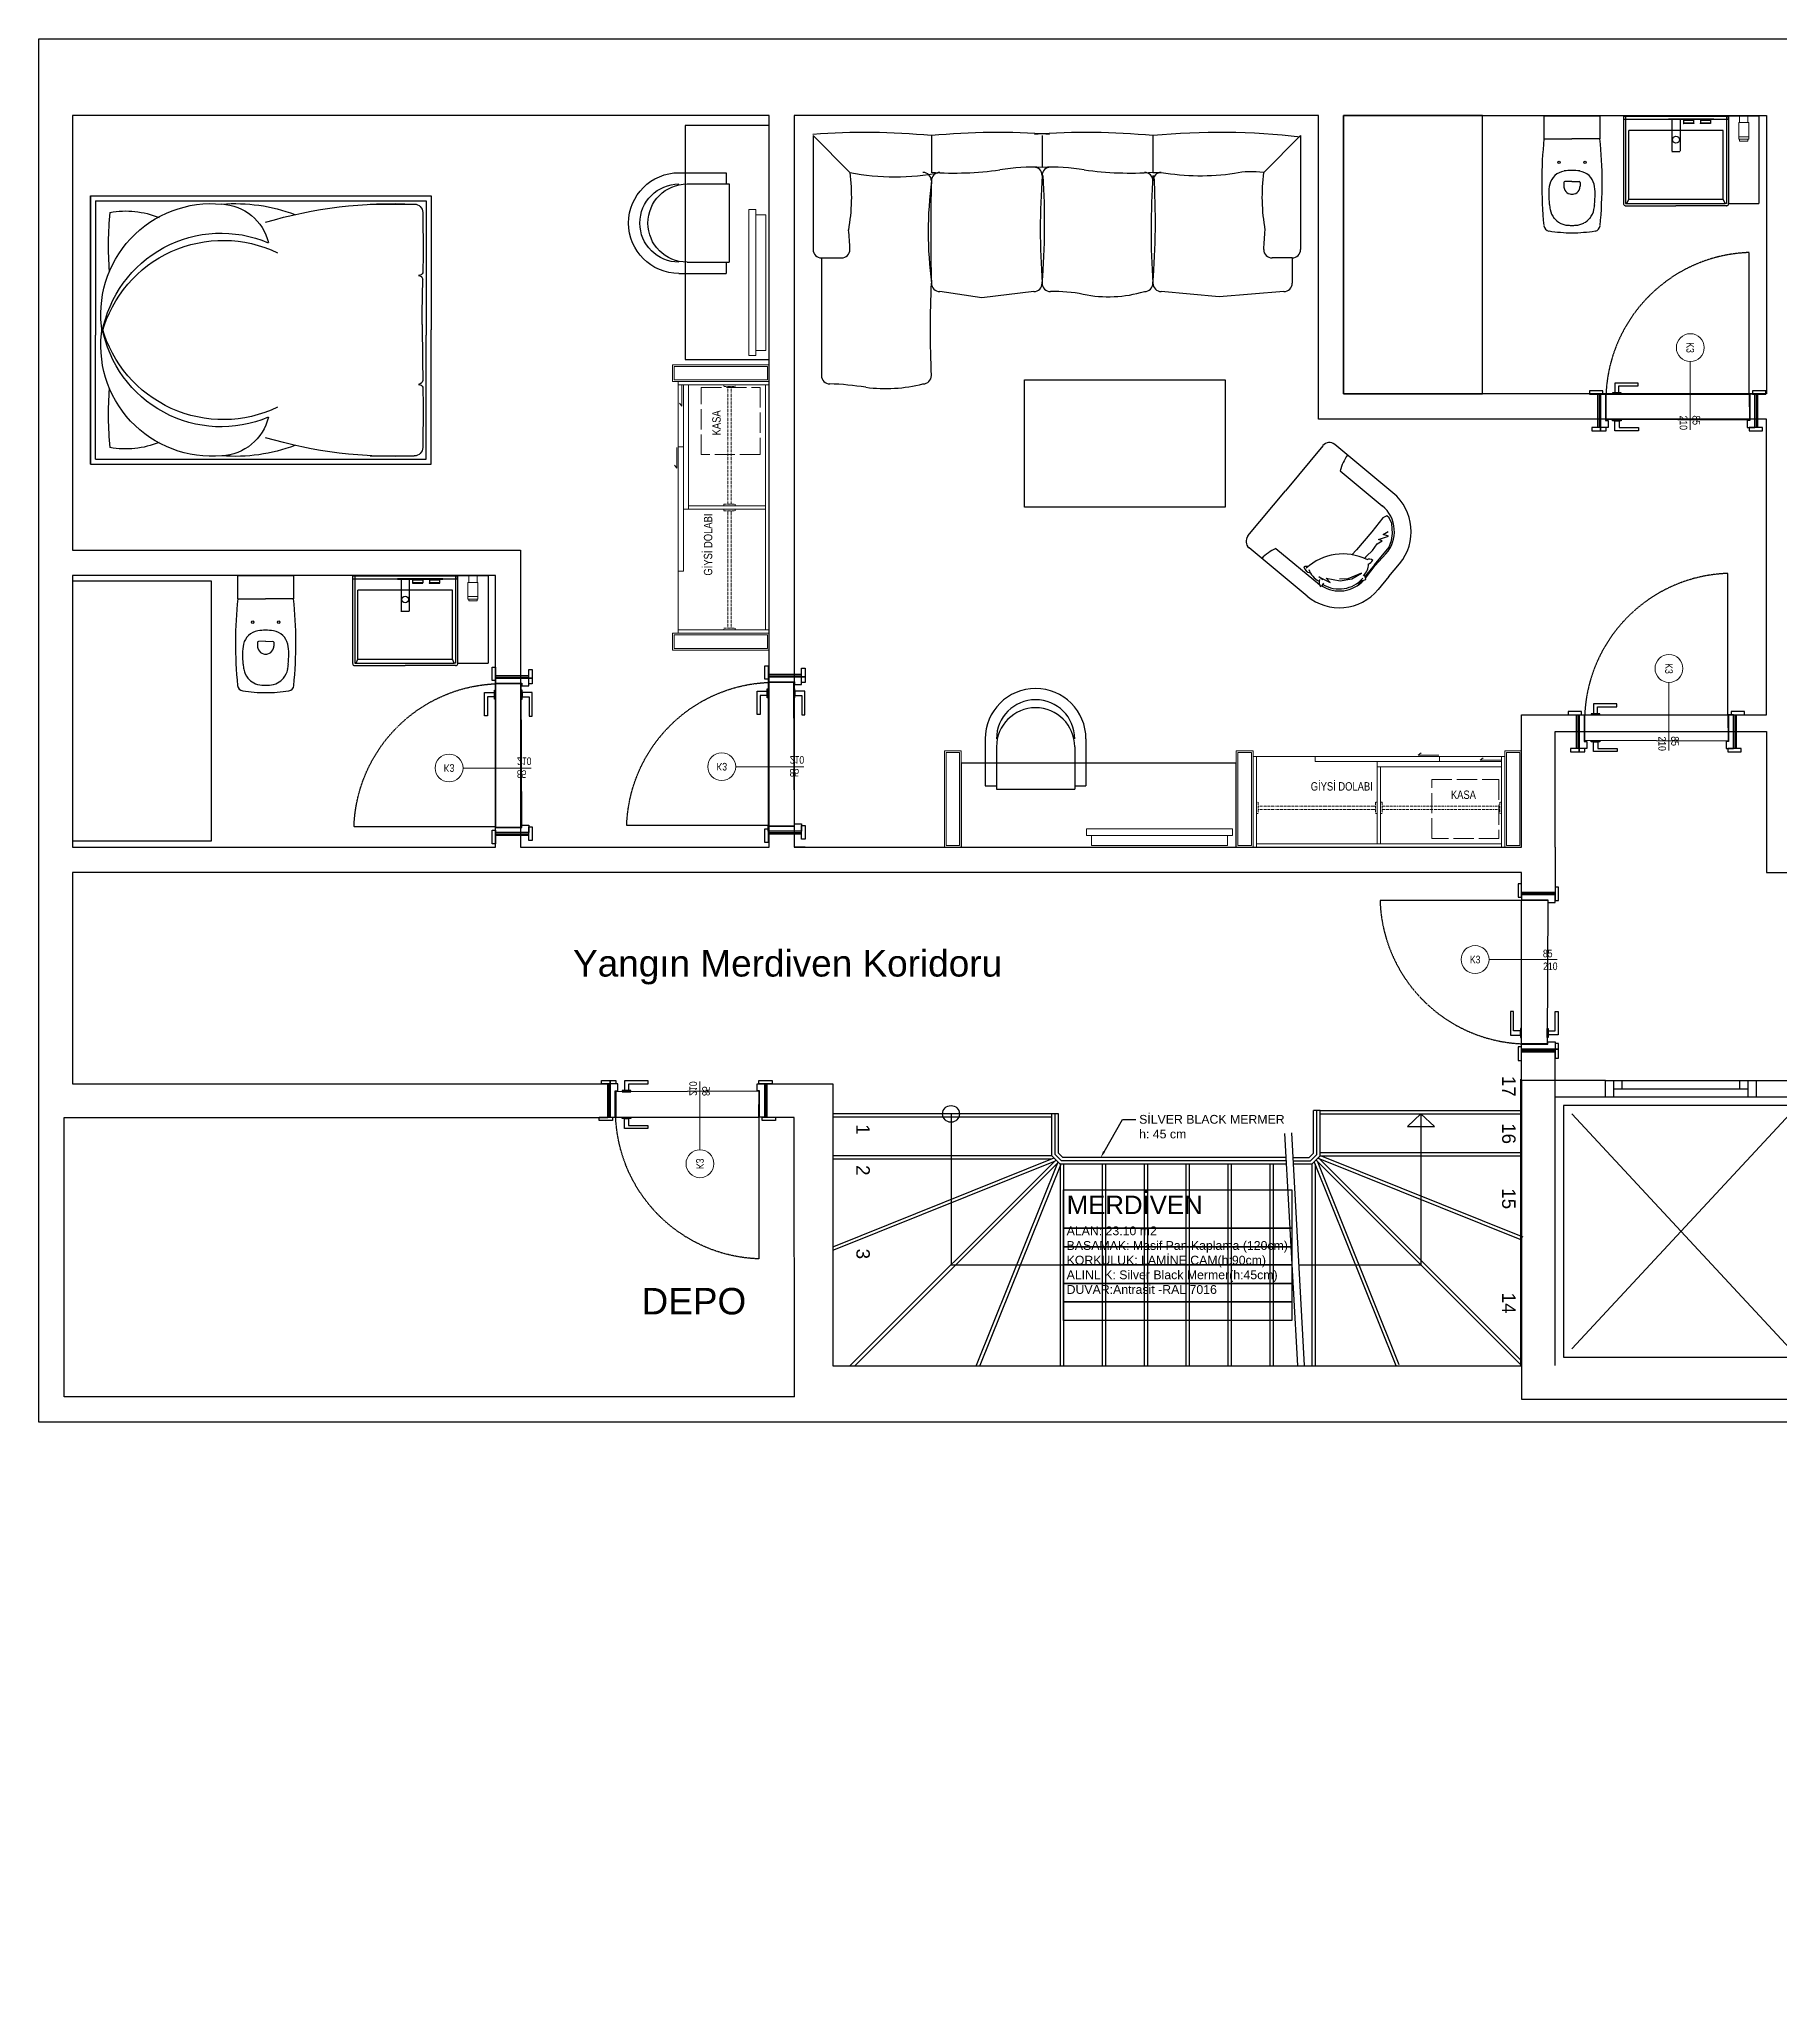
# Model space of a CAD drawing. Header units: millimetres. Extents: x 7687 to 15428, y -715 to 4028.
# Drawn here: x 11799 to 12836, y 0 to 1162 of the extents above; entities that cross this region are included whole.
import ezdxf
from ezdxf import colors
from ezdxf.entities.mleader import LeaderData, LeaderLine
from ezdxf.enums import TextEntityAlignment as Align
from ezdxf.math import Vec2, Vec3

# ---------------------------------------------------------------- set-up
doc = ezdxf.new("R2010")
doc.units = ezdxf.units.MM
for name, pattern in [('ACAD_ISO02W100', [15, 12, -3]), ('DASHDOT', [1, 0.5, -0.25, 0, -0.25]), ('HIDDEN', [0.375, 0.25, -0.125])]:
    doc.linetypes.add(name, pattern=pattern)
for name, color, linetype, lineweight in [('A-WINDOW_TAG', 2, 'Continuous', 5), ('ahşap kesit', 44, 'Continuous', 40), ('AHŞAP_gör', 44, 'Continuous', 20), ('mermer', 13, 'Continuous', 25), ('olcu', 1, 'Continuous', 18), ('SS_FURNITURE', 23, 'Continuous', 25), ('SS_TEXT', 7, 'Continuous', 20), ('yazı', 7, 'Continuous', 20)]:
    doc.layers.add(name, color=color, linetype=linetype, lineweight=lineweight)
for name, color, linetype in [('AI-kapi', 1, 'Continuous'), ('cam', 130, 'Continuous'), ('DTM-AXIS', 7, 'Continuous'), ('GOR020', 140, 'Continuous'), ('TEFRIS', 44, 'Continuous'), ('YAZI', 121, 'Continuous')]:
    doc.layers.add(name, color=color, linetype=linetype)
doc.layers.add('ss_glass furniture', color=7, linetype='Continuous', lineweight=9, true_color=0x85abb0)
doc.styles.add('ARIAL', font='arial.ttf')
doc.styles.add('ARIEL50SD', font='ARIALN.TTF', dxfattribs={"height": 9})
doc.styles.add('ROMANC', font='arial.ttf')
doc.styles.get("Standard").update_dxf_attribs({"font": 'arial.ttf'})

# ---------------------------------------------------------------- blocks, each defined once
blk = doc.blocks.new('WINDOW_TAG')
blk.add_line((0, -813), (0, 0))
blk.add_circle((0, 166), 166)
at = {"style": 'ARIEL50SD'}
blk.add_attdef('POZNO', text='', height=90, dxfattribs=at).set_placement((0, 166), align=Align.MIDDLE)
blk.add_attdef('HEIGHT', text='', height=90, rotation=90, dxfattribs=at).set_placement((35, -813), align=Align.TOP_LEFT)
blk.add_attdef('WIDTH', text='', height=90, rotation=90, dxfattribs=at).set_placement((0, -813), align=Align.BOTTOM_LEFT)
blk = doc.blocks.new('södb')
at = {"color": 1}
for points in [[(11995.6, 1679.6), (11995.6, 1671.6), (11997.6, 1671.6), (11997.6, 1679.6)], [(12017.5, 1674.5), (12017.5, 1673), (11997.6, 1673), (11997.6, 1674.5)], [(12017.5, 1677.6), (12017.5, 1669.6), (12019.5, 1669.6), (12019.5, 1677.6)], [(11997.6, 1588.1), (11997.6, 1593.4), (11996.9, 1593.4), (11996.9, 1588.1)], [(12012.8, 1588.1), (12012.8, 1593.4), (12013.5, 1593.4), (12013.5, 1588.1)], [(11995.6, 1582.4), (11995.6, 1574.4), (11997.6, 1574.4), (11997.6, 1582.4)], [(12017.5, 1581), (12017.5, 1579.5), (11997.6, 1579.5), (11997.6, 1581)], [(12017.5, 1584.4), (12017.5, 1575.8), (12019.5, 1575.8), (12019.5, 1584.4)]]:
    blk.add_lwpolyline(points, close=True, dxfattribs=at)
for points in [[(11997.6, 1673.8), (12017.5, 1673.8)], [(11997.6, 1673), (11997.6, 1670), (12013.3, 1670), (12013.3, 1668.5), (12017.5, 1668.5), (12017.5, 1671.5), (12017.5, 1671.5), (12017.5, 1673)], [(12017.5, 1673), (11997.6, 1673)], [(12012.8, 1584.3), (11997.6, 1584.3), (11997.6, 1669.6), (12013.2, 1669.8), (12012.8, 1584.3)], [(11991, 1603.5), (11991, 1603.5), (11991, 1589.5), (11996.9, 1589.5), (11996.9, 1592), (11992.7, 1592), (11992.7, 1603.5)], [(11992.7, 1603.5), (11991, 1603.5)], [(12019.4, 1603.6), (12019.4, 1603.6), (12019.4, 1589.6), (12013.5, 1589.6), (12013.5, 1592.1), (12017.6, 1592.1), (12017.6, 1603.6)], [(12017.6, 1603.6), (12019.4, 1603.6)], [(11997.6, 1581), (11997.6, 1584), (12013.3, 1584), (12013.3, 1585.5), (12017.5, 1585.5), (12017.5, 1582.6), (12017.5, 1582.6), (12017.5, 1581), (12019.5, 1581), (11997.6, 1581)], [(11997.6, 1580.3), (12017.5, 1580.3)]]:
    blk.add_lwpolyline(points, dxfattribs=at)
at = {"color": 8, "linetype": 'HIDDEN'}
blk.add_lwpolyline([(11997.6, 1669.6), (11913.3, 1669.6)], dxfattribs=at)
blk.add_arc((12001.5, 1672.5), 88.3, 181.8822, 267.4421, dxfattribs=at)
at = {"layer": 'A-WINDOW_TAG'}
ref = blk.add_blockref('WINDOW_TAG', (11978.2, 1634.5), dxfattribs=dict(at, xscale=-0.05000000000000022, yscale=0.05000000000000022, zscale=0.05000000000000022, rotation=89.99932410386701))
ref.add_attrib('WIDTH', '85', dxfattribs={"layer": '0', "height": 4.5, "rotation": 359.9993, "style": 'ARIEL50SD'}).set_placement((12010.3, 1634.5), align=Align.BOTTOM_LEFT)
ref.add_attrib('HEIGHT', '210', dxfattribs={"layer": '0', "height": 4.5, "rotation": 359.9993, "style": 'ARIEL50SD'}).set_placement((12010.4, 1632.7), align=Align.TOP_LEFT)
ref.add_attrib('POZNO', 'K3', dxfattribs={"layer": '0', "height": 4.5, "style": 'ARIEL50SD'}).set_placement((11969.9, 1634.5), align=Align.MIDDLE)
blk = doc.blocks.new('tv')
at = {"layer": 'ss_glass furniture', "linetype": 'Continuous', "lineweight": 0}
blk.add_line((-6, -3), (-6, 84), dxfattribs=at)
for points in [[(-6, -3), (-10, -3), (-10, 84), (-6, 84)], [(-6, 0), (0, 0), (0, 81), (-6, 81)]]:
    blk.add_lwpolyline(points, dxfattribs=at)
blk = doc.blocks.new('A$C63CA7753')
at = {"layer": 'TEFRIS'}
for p, q in [((0.3, 0.6), (0.581, 0.6)), ((0.581, 0.533), (0.581, 0.6)), ((0.348, 0.533), (0.6, 0.533)), ((0.6, 0.067), (0.6, 0.533)), ((0.348, 0.067), (0.6, 0.067)), ((0.581, 0), (0.581, 0.067)), ((0.3, 0), (0.581, 0))]:
    blk.add_line(p, q, dxfattribs=at)
for centre, radius in [((0.3, 0.3), 0.3), ((0.3, 0.3), 0.233), ((0.348, 0.3), 0.233)]:
    blk.add_arc(centre, radius, 90, 270, dxfattribs=at)
blk = doc.blocks.new('dt')
at = {"color": 30, "linetype": 'DASHDOT', "true_color": 0xf26722}
for p, q in [((92635, -4949.6), (92705, -4949.6)), ((92709, -4949.6), (92779, -4949.6)), ((92635, -4951.6), (92705, -4951.6)), ((92709, -4951.6), (92779, -4951.6))]:
    blk.add_line(p, q, dxfattribs=at)
at = {"color": 242, "linetype": 'ACAD_ISO02W100', "true_color": 0xcd2027}
blk.add_lwpolyline([(92738.5, -4933.8), (92778.5, -4933.8), (92778.5, -4968.8), (92738.5, -4968.8), (92738.5, -4933.8)], dxfattribs=at)
at = {"color": 30, "linetype": 'DASHDOT', "true_color": 0xf26722}
for points in [[(92634, -4947.3), (92635, -4947.3), (92635, -4953.9), (92634, -4953.9)], [(92706, -4947.3), (92705, -4947.3), (92705, -4953.9), (92706, -4953.9)], [(92708, -4947.3), (92709, -4947.3), (92709, -4953.9), (92708, -4953.9)], [(92780, -4947.3), (92779, -4947.3), (92779, -4953.9), (92780, -4953.9)]]:
    blk.add_lwpolyline(points, close=True, dxfattribs=at)
at = {"layer": 'ahşap kesit', "lineweight": -2}
for p, q in [((92634, -4974.1), (92634, -4920.1)), ((92634, -4920.1), (92780, -4920.1)), ((92706, -4972.1), (92706, -4926.1)), ((92706, -4926.1), (92708, -4926.1)), ((92708, -4972.1), (92708, -4926.1)), ((92780, -4920.1), (92780, -4974.1)), ((92780, -4972.1), (92634, -4972.1))]:
    blk.add_line(p, q, dxfattribs=at)
for points in [[(92780, -4920.1), (92782, -4920.1), (92782, -4974.1), (92632, -4974.1), (92632, -4920.1), (92634, -4920.1)], [(92742.7, -4919.2), (92730.3, -4919.2), (92732.1, -4917.9)], [(92779.7, -4922.2), (92767.3, -4922.2), (92769.1, -4920.9)]]:
    blk.add_lwpolyline(points, dxfattribs=at)
for points in [[(92669, -4920.1), (92743, -4920.1), (92743, -4923.1), (92669, -4923.1)], [(92706, -4923.1), (92780, -4923.1), (92780, -4926.1), (92706, -4926.1)]]:
    blk.add_lwpolyline(points, close=True, dxfattribs=at)
at = {"layer": 'SS_TEXT', "char_height": 5, "attachment_point": 7, "rotation": 360}
for s, insert in [('\\pi27.06147;{\\W0.8;GİYSİ DOLABI}', (92639.3, -4940.4, -41.7)), ('\\pi37.88548;{\\W0.8;KASA}', (92712, -4945.4, -41.7))]:
    blk.add_mtext_dynamic_manual_height_columns(s, width=90.278, gutter_width=12.5, heights=[49.9], dxfattribs=dict(at, insert=insert))
blk = doc.blocks.new('A$C633F1E20')
at = {"color": 7, "linetype": 'Continuous'}
for p, q in [((21, 190), (21, 1)), ((69, 190), (69, 1)), ((151, 169), (89, 169)), ((89, 168), (89, 167)), ((151, 166), (89, 166)), ((90, 189), (150, 189)), ((90, 189), (90, 169)), ((90, 187), (150, 187)), ((150, 189), (150, 169)), ((151, 168), (151, 167)), ((251, 169), (189, 169)), ((189, 168), (189, 167)), ((251, 166), (189, 166)), ((190, 189), (250, 189)), ((190, 189), (190, 169)), ((190, 187), (250, 187)), ((250, 189), (250, 169)), ((251, 168), (251, 167)), ((21, 0), (68, 0))]:
    blk.add_line(p, q, dxfattribs=at)
for centre, start, end in [((89, 168), 90, 180), ((89, 167), 180, 270), ((98, 190), 90, 180), ((141, 190), 0, 90), ((151, 168), 0, 90), ((151, 167), 270, 0), ((189, 168), 90, 180), ((189, 167), 180, 270), ((198, 190), 90, 180), ((241, 190), 0, 90), ((251, 168), 0, 90), ((251, 167), 270, 0), ((21, 1), 180, 270), ((68, 1), 270, 0)]:
    blk.add_arc(centre, 0.5, start, end, dxfattribs=at)
at = {"layer": 'DTM-AXIS', "color": 7, "linetype": 'Continuous'}
for p, q in [((0, 193), (0, 190)), ((270, 193), (0, 193)), ((270, 190), (0, 190)), ((98, 189), (98, 190)), ((142, 189), (142, 190)), ((198, 189), (198, 190)), ((242, 189), (242, 190)), ((270, 193), (270, 190))]:
    blk.add_line(p, q, dxfattribs=at)
blk = doc.blocks.new('rgwre')
at = {"layer": 'AHŞAP_gör', "color": 51, "true_color": 0xf8f6b0}
for points in [[(52505.2, -4499.5), (52499.2, -4499.5), (52499.2, -4498), (52505.2, -4498)], [(52505.2, -4508), (52505.2, -4499.5), (52499.2, -4499.5), (52499.2, -4508)]]:
    blk.add_lwpolyline(points, close=True, dxfattribs=at)
for points in [[(52504.7, -4498), (52504.7, -4497), (52499.7, -4497), (52499.7, -4498)], [(52499.7, -4508), (52499.7, -4512), (52504.7, -4512), (52504.7, -4508)]]:
    blk.add_lwpolyline(points, dxfattribs=at)
at = {"layer": 'mermer'}
blk.add_line((52573.9, -4512.1), (52493.2, -4512.1), dxfattribs=at)
at = {"layer": 'TEFRIS'}
for p, q in [((52493.2, -4512.1), (52493.2, -4459.8)), ((52511.3, -4511.9), (52511.3, -4459.8)), ((52512.5, -4458.4), (52542.6, -4458.4)), ((52512.6, -4459.8), (52513.4, -4459.8)), ((52512.6, -4511.9), (52512.6, -4459.8)), ((52571.8, -4459.8), (52513.4, -4459.8)), ((52513.4, -4459.8), (52514.4, -4462.3)), ((52572.7, -4458.4), (52542.6, -4458.4)), ((52571.8, -4459.8), (52570.8, -4462.3)), ((52572.6, -4459.8), (52571.8, -4459.8)), ((52572.6, -4511.9), (52572.6, -4459.8)), ((52573.9, -4511.9), (52573.9, -4459.8)), ((52570.8, -4462.3), (52514.4, -4462.3)), ((52514.4, -4462.3), (52514.4, -4503.3)), ((52570.8, -4462.3), (52570.8, -4503.3)), ((52514.4, -4503.3), (52570.8, -4503.3)), ((52573.9, -4511.9), (52511.3, -4511.9))]:
    blk.add_line(p, q, dxfattribs=at)
for points in [[(52511.3, -4459.8), (52493.2, -4459.8)], [(52573.9, -4512.1), (52573.9, -4510.1), (52511.3, -4510.1), (52511.3, -4511.9)]]:
    blk.add_lwpolyline(points, dxfattribs=at)
blk.add_circle((52542.6, -4497.8), 2, dxfattribs=at)
for centre, radius, start, end in [((52513.1, -4459.7), 1.86, 161.8925, 182.1676), ((52512.3, -4459.5), 1.05, 108.7053, 159.4696), ((52512.5, -4459.8), 1.35, 89.2765, 109.6469), ((52572.7, -4459.8), 1.35, 70.3531, 90.7235), ((52572.8, -4459.5), 1.05, 20.5304, 71.2947), ((52572, -4459.7), 1.86, 357.8324, 18.1075)]:
    blk.add_arc(centre, radius, start, end, dxfattribs=at)
at = {"layer": 'TEFRIS', "xscale": 0.1, "yscale": 0.1, "zscale": 0.1, "rotation": 180}
blk.add_blockref('A$C633F1E20', (52547.1, -4490.8), dxfattribs=at)
blk = doc.blocks.new('retgwre')
at = {"layer": 'TEFRIS'}
for p, q in [((51047.2, -4515.1), (51063.9, -4515.1)), ((51080.6, -4515.1), (51063.9, -4515.1)), ((51059.1, -4541.1), (51059.1, -4543.4)), ((51063.9, -4540.5), (51059.6, -4540.6)), ((51063.9, -4540.5), (51068.3, -4540.6)), ((51068.7, -4541.1), (51068.7, -4543.4))]:
    blk.add_line(p, q, dxfattribs=at)
blk.add_lwpolyline([(51047.3, -4515.1), (51047.3, -4501.3), (51080.5, -4501.3), (51080.5, -4515.1)], dxfattribs=at)
for centre in [(51056.2, -4529.1), (51071.7, -4529.1)]:
    blk.add_circle(centre, 0.75, dxfattribs=at)
for centre, radius, start, end in [((51301.4, -4541.2), 255.5, 174.1406, 179.8869), ((50826.4, -4541.2), 255.5, 0.1131, 5.8594), ((51311.7, -4541.2), 265.8, 179.9024, 185.5351), ((51073.4, -4547.4), 23.3, 166.9984, 181.4039), ((51061.1, -4544.7), 10.7, 133.7278, 166.1823), ((51061.1, -4545.4), 11.2, 99.5729, 131.347), ((51059.6, -4541.1), 0.5, 92.5771, 179.4575), ((51059.6, -4541.1), 0.5, 92.5904, 179.6398), ((51059.6, -4541.1), 0.5, 92.5904, 179.6398), ((51063.4, -4560.6), 26.7, 88.9952, 99.0343), ((51064.4, -4560.6), 26.7, 80.9657, 91.0048), ((51068.2, -4541.1), 0.5, 0.3602, 87.4096), ((51068.2, -4541.1), 0.5, 0.3602, 87.4096), ((51066.7, -4545.4), 11.2, 48.653, 80.4271), ((51066.7, -4544.7), 10.7, 13.8177, 46.2722), ((51054.4, -4547.4), 23.3, 358.5961, 13.0016), ((50816.1, -4541.2), 265.8, 354.4649, 0.0976), ((51144.2, -4546.8), 94.1, 180.7026, 184.4727), ((51071, -4552.6), 20.6, 184.2647, 192.857), ((51063.9, -4543.3), 4.84, 180.9006, 208.6245), ((51063.9, -4543.3), 4.84, 208.6245, 253.986), ((51063.9, -4543.3), 4.84, 253.986, 270.0275), ((51063.9, -4543.3), 4.84, 269.9725, 286.014), ((51063.9, -4543.3), 4.84, 286.014, 331.3755), ((51063.9, -4543.3), 4.84, 331.3755, 359.0994), ((51056.9, -4552.6), 20.6, 347.143, 355.7353), ((50983.6, -4546.8), 94.1, 355.5273, 359.2974), ((51063.4, -4554.6), 12.8, 191.6558, 217.9899), ((51061.4, -4555.9), 10.4, 218.9071, 243.5749), ((51062.9, -4552.5), 14.2, 244.4101, 264.7234), ((51064.9, -4552.5), 14.2, 275.2766, 295.5899), ((51066.4, -4555.9), 10.4, 296.4251, 321.0929), ((51064.5, -4554.6), 12.8, 322.0101, 348.3442), ((51050.8, -4566.5), 3.63, 185.5181, 260.6194), ((51064.3, -4480.4), 90.7, 261.0733, 269.7868), ((51063.8, -4544.2), 22.5, 264.4302, 270.3775), ((51064.1, -4544.2), 22.5, 269.6225, 275.5698), ((51063.6, -4480.4), 90.7, 270.2132, 278.9267), ((51077.1, -4566.5), 3.63, 279.3806, 354.4819)]:
    blk.add_arc(centre, radius, start, end, dxfattribs=at)
blk = doc.blocks.new('453Q4')
at = {"layer": 'TEFRIS'}
for p, q in [((1446.8, 4880.6), (1446.8, 4800.6)), ((1449.8, 4877.6), (1449.8, 4803.6)), ((1449.8, 4877.6), (1646.8, 4877.6)), ((1613.4, 4875.6), (1639.8, 4875.6)), ((1646.8, 4877.6), (1646.8, 4803.6)), ((1446.8, 4720.6), (1446.8, 4800.6)), ((1449.8, 4723.6), (1449.8, 4803.6)), ((1646.8, 4723.6), (1646.8, 4803.6)), ((1449.8, 4723.6), (1646.8, 4723.6)), ((1613.4, 4725.6), (1639.8, 4725.6))]:
    blk.add_line(p, q, dxfattribs=at)
for points in [[(1446.8, 4880.6), (1649.8, 4880.6), (1649.8, 4800.6)], [(1446.8, 4800.6), (1446.8, 4800.6), (1446.8, 4880.6)], [(1446.8, 4720.6), (1649.8, 4720.6), (1649.8, 4800.6)], [(1446.8, 4800.6), (1446.8, 4800.6), (1446.8, 4720.6)]]:
    blk.add_lwpolyline(points, dxfattribs=at)
for centre, radius, start, end in [((1518.9, 4809.9), 65.9, 84.5881, 189.4042), ((1668.8, 4851.4), 211.2, 174.7863, 184.2806), ((1467.7, 4818), 53.5, 68.0456, 99.9569), ((1533.2, 4776.6), 99.3, 69.1422, 94.6782), ((1523.7, 4845.7), 29.9, 13.2558, 87.4021), ((1627.7, 4606.7), 269.2, 87.4198, 106.5385), ((1639.8, 4870.6), 5, 0, 90), ((466.1, 4849.6), 1178.9, 359.2712, 1.019), ((1524.7, 4786.2), 72.1, 67.0656, 169.633), ((1525.9, 4779.2), 74.8, 64.2935, 164.5049), ((1642.3, 4836.2), 3.05, 268.1018, 329.7879), ((1642, 4830.1), 2.97, 13.381, 86.038), ((-1784.6, 4862.9), 3429.6, 358.9043, 359.4649), ((1518.9, 4791.2), 65.9, 170.5958, 275.4119), ((1524.7, 4815), 72.1, 190.367, 292.9344), ((1525.9, 4822), 74.8, 195.4951, 295.7065), ((4723, 4838.4), 3078.9, 180.7644, 181.2659), ((1668.8, 4749.7), 211.2, 175.7194, 185.2137), ((1642, 4771), 2.97, 273.962, 346.619), ((1642.3, 4765), 3.05, 30.2121, 91.8982), ((466.1, 4751.6), 1178.9, 358.981, 0.7288), ((1523.7, 4755.4), 29.9, 272.5979, 346.7442), ((1467.7, 4783.2), 53.5, 260.0431, 291.9544), ((1533.2, 4824.6), 99.3, 265.3218, 290.8578), ((1627.7, 4994.5), 269.2, 253.4615, 272.5802), ((1639.8, 4730.6), 5, 270, 0)]:
    blk.add_arc(centre, radius, start, end, dxfattribs=at)
blk = doc.blocks.new('gj')
at = {"layer": 'TEFRIS'}
for p, q in [((94179.6, -4419.1), (94188.7, -4415)), ((94179.6, -4419.1), (94170.5, -4423.2)), ((94192.4, -4424.3), (94183.9, -4428.6)), ((94184.2, -4429.2), (94192.2, -4425.5)), ((94195, -4424.2), (94198.2, -4422.7)), ((94168.7, -4437.7), (94166.4, -4441.3)), ((94172, -4434.5), (94168.7, -4437.7)), ((94184.2, -4429.2), (94171.8, -4434.7)), ((94175.3, -4432), (94183.9, -4428.6)), ((94181.6, -4437.3), (94177.3, -4439.7)), ((94186.2, -4435.8), (94181.6, -4437.3)), ((94187, -4435.5), (94186.2, -4435.8)), ((94187, -4435.5), (94187.8, -4435.1)), ((94200, -4427.5), (94193.3, -4428)), ((94193.3, -4428), (94202.2, -4428.6)), ((94206.8, -4429.5), (94200, -4427.5)), ((94202.2, -4428.6), (94206.7, -4430.6)), ((94213.5, -4434.6), (94206.8, -4429.5)), ((94217.1, -4437.3), (94212.6, -4431.2)), ((94212.6, -4431.2), (94213.5, -4434.6)), ((94212.9, -4431.5), (94212.8, -4431.5)), ((94215, -4429.3), (94214.8, -4429.4)), ((94215.8, -4434.6), (94217.1, -4437.3)), ((94232.7, -4463.7), (94218.8, -4433)), ((94228.4, -4430), (94246.9, -4471)), ((94164.1, -4446.7), (94164, -4450.5)), ((94166.4, -4441.3), (94164.1, -4446.7)), ((94167.4, -4452.1), (94176.9, -4447.5)), ((94171.6, -4443.1), (94168.2, -4443.4)), ((94175.4, -4441.6), (94169.3, -4440.8)), ((94169.3, -4440.8), (94171.6, -4443.1)), ((94177.3, -4439.7), (94173.8, -4440)), ((94173.8, -4440), (94175.4, -4441.6)), ((94176.9, -4447.5), (94189.9, -4441.9)), ((94193.6, -4440.4), (94189.9, -4441.9)), ((94164, -4450.5), (94164.9, -4452.1)), ((94178, -4488.4), (94164.6, -4458.8)), ((94164.9, -4452.1), (94167.4, -4452.1)), ((94155.5, -4462.9), (94174, -4503.9)), ((94244.4, -4477.6), (94212.6, -4492)), ((94180.7, -4506.4), (94212.6, -4492))]:
    blk.add_line(p, q, dxfattribs=at)
for centre, radius, start, end in [((94201.1, -4442.3), 30, 24.3247, 114.3247), ((94182.8, -4450.5), 30, 114.3247, 204.3247), ((94195.8, -4435.2), 9.51, 107.4819, 154.6397), ((94201.1, -4442.3), 20, 115.5475, 117.2993), ((94197.3, -4425.9), 5.14, 155.0098, 187.0897), ((94193.3, -4426.6), 2.98, 50.1273, 104.1526), ((94201.1, -4442.3), 20, 31.866, 111.3011), ((94201.1, -4442.3), 18.8, 32.9564, 112.5943), ((94182.8, -4450.5), 20, 112.2834, 204.3247), ((94187, -4437.5), 6.37, 87.2951, 119.6736), ((94186.8, -4430.8), 3.12, 201.9711, 273.411), ((94212.6, -4413.8), 32.7, 218.0301, 286.0239), ((94218.7, -4436.8), 5.06, 88.6528, 122.0513), ((94213.2, -4432.1), 5.64, 319.9143, 4.4598), ((94208.1, -4442.5), 12.6, 353.9149, 37.2606), ((94201.1, -4442.3), 20, 24.3247, 27.6381), ((94222.7, -4442.6), 3.86, 230.4003, 267.5926), ((94218.5, -4445.2), 4.16, 343.1125, 58.5535), ((94182.8, -4450.5), 20, 201.0112, 204.3247), ((94233.1, -4435.5), 28.2, 269.2118, 290.3334), ((94242.4, -4473), 5, 294.3247, 24.3247), ((94156.6, -4470.1), 28.2, 298.3159, 319.4375), ((94178.6, -4501.9), 5, 204.3247, 294.3247)]:
    blk.add_arc(centre, radius, start, end, dxfattribs=at)
blk = doc.blocks.new('MERMER')
at = {"ltscale": 1.5}
for p, q in [((48278.4, 3346.5), (48258.4, 3346.5)), ((48278.4, 3176.5), (48278.4, 3346.5)), ((48308.4, 3346.5), (48278.4, 3346.5)), ((48308.4, 3336.5), (48308.4, 3346.5)), ((48308.4, 3346.5), (48423.4, 3346.5)), ((48313.4, 3336.5), (48313.4, 3346.5)), ((48318.4, 3341.5), (48318.4, 3346.5)), ((48388.4, 3341.5), (48388.4, 3346.5)), ((48393.4, 3336.5), (48393.4, 3346.5)), ((48398.4, 3336.5), (48398.4, 3346.5)), ((48308.4, 3336.5), (48278.4, 3336.5)), ((48423.4, 3336.5), (48308.4, 3336.5)), ((48313.4, 3341.5), (48393.4, 3341.5)), ((47918.4, 3326.5), (47918.4, 3236.5)), ((48190.4, 3319.1), (48198.4, 3326.5)), ((48198.4, 3326.5), (48198.4, 3236.5)), ((48206.4, 3319.1), (48198.4, 3326.5)), ((48288.4, 3326.5), (48418.4, 3186.5)), ((48288.4, 3186.5), (48418.4, 3326.5)), ((48117.2, 3314.9), (48124.8, 3176.5)), ((48121.2, 3315.2), (48128.8, 3176.5)), ((48190.4, 3319.1), (48206.4, 3319.1)), ((47918.4, 3236.5), (48121.5, 3236.5)), ((48125.5, 3236.5), (48198.4, 3236.5))]:
    blk.add_line(p, q, dxfattribs=at)
blk.add_lwpolyline([(48278.4, 3176.5), (48278.4, 3346.5), (48258.4, 3346.5), (48258.4, 3156.5), (48448.4, 3156.5), (48448.4, 3346.5), (48423.4, 3346.5), (48423.4, 3331.5)], dxfattribs=at)
blk.add_lwpolyline([(48423.4, 3181.5), (48423.4, 3331.5), (48283.4, 3331.5), (48283.4, 3181.5)], close=True, dxfattribs=at)
blk.add_circle((47918.4, 3326.5), 5, dxfattribs=at)
at = {"layer": 'cam', "ltscale": 1.5}
for points in [[(48118.1, 3298.5), (47984.2, 3298.5), (47980.4, 3302.3), (47980.4, 3326.5)], [(48122.1, 3298.5), (48132.6, 3298.5), (48136.4, 3302.3), (48136.4, 3328.5)]]:
    blk.add_lwpolyline(points, dxfattribs=at)
at = {"layer": 'mermer', "ltscale": 1.5}
for p, q in [((47982.4, 3326.5), (47848.4, 3326.5)), ((47978.4, 3324.5), (47848.4, 3324.5)), ((47978.4, 3301.5), (47978.4, 3326.5)), ((48138.4, 3328.5), (48134.4, 3328.5)), ((48138.4, 3301.5), (48138.4, 3328.5)), ((48138.4, 3328.5), (48258.4, 3328.5)), ((48138.4, 3326.5), (48258.4, 3326.5)), ((47978.4, 3301.5), (47848.4, 3301.5)), ((47979.7, 3300.2), (47848.4, 3247.4)), ((47983.4, 3296.5), (47978.4, 3301.5)), ((48133.4, 3296.5), (48138.4, 3301.5)), ((48137.1, 3300.2), (48258.4, 3251.5)), ((48137.3, 3300.4), (48258.5, 3179.2)), ((48137.9, 3302), (48259.2, 3253.3)), ((48138.4, 3303.5), (48258.4, 3303.5)), ((48138.4, 3301.5), (48258.4, 3301.5)), ((47978.4, 3299.5), (47848.4, 3299.5)), ((47980.4, 3298.3), (47848.4, 3245.3)), ((47980.9, 3299), (47858.4, 3176.5)), ((47982.3, 3297.5), (47861.2, 3176.5)), ((47982.1, 3297.7), (47933.4, 3176.5)), ((47984, 3297), (47935.6, 3176.5)), ((48118.2, 3296.5), (47983.4, 3296.5)), ((47983.4, 3296.5), (47983.4, 3176.5)), ((47985.4, 3296.5), (47985.4, 3176.5)), ((48008.4, 3296.5), (48008.4, 3176.5)), ((48010.4, 3296.5), (48010.4, 3176.5)), ((48033.4, 3296.5), (48033.4, 3176.5)), ((48035.4, 3296.5), (48035.4, 3176.5)), ((48058.4, 3296.5), (48058.4, 3176.5)), ((48060.4, 3296.5), (48060.4, 3176.5)), ((48083.4, 3296.5), (48083.4, 3176.5)), ((48085.4, 3296.5), (48085.4, 3176.5)), ((48108.4, 3296.5), (48108.4, 3176.5)), ((48118.2, 3296.5), (48110.4, 3296.5)), ((48110.4, 3296.5), (48110.4, 3176.5)), ((48133.4, 3296.5), (48122.2, 3296.5)), ((48133.4, 3296.5), (48133.4, 3176.5)), ((48134.7, 3297.7), (48183.4, 3176.5)), ((48135.4, 3296.5), (48135.4, 3176.5)), ((48135.9, 3299), (48258.4, 3176.5)), ((48136.5, 3298.5), (48185.3, 3177.2))]:
    blk.add_line(p, q, dxfattribs=at)
for points in [[(48118, 3300.5), (47985.1, 3300.5), (47982.4, 3303.1), (47982.4, 3326.5)], [(48122.1, 3300.5), (48131.8, 3300.5), (48134.4, 3303.1), (48134.4, 3328.5)]]:
    blk.add_lwpolyline(points, dxfattribs=at)
at = {"layer": 'YAZI'}
for points in [[(47985.4, 3281.2), (48121.4, 3281.2), (48121.4, 3258.4), (47985.4, 3258.4)], [(47985.4, 3258.4), (48121.4, 3258.4), (48121.4, 3247.4), (47985.4, 3247.4)], [(47985.4, 3247.4), (48121.4, 3247.4), (48121.4, 3236.5), (47985.4, 3236.5)], [(47985.4, 3236.5), (48121.4, 3236.5), (48121.4, 3225.5), (47985.4, 3225.5)], [(47985.4, 3225.5), (48121.4, 3225.5), (48121.4, 3214.5), (47985.4, 3214.5)], [(47985.4, 3214.5), (48121.4, 3214.5), (48121.4, 3203.5), (47985.4, 3203.5)]]:
    blk.add_lwpolyline(points, close=True, dxfattribs=at)
at = {"layer": 'mermer', "ltscale": 1.5, "style": 'ARIAL'}
for s, p in [('17', (48246.8, 3349.2)), ('1', (47862, 3320.4)), ('16', (48246.8, 3321)), ('2', (47862, 3296)), ('15', (48246.8, 3282.2)), ('3', (47862, 3246.2)), ('14', (48246.8, 3220))]:
    blk.add_text(s, height=8, rotation=270, dxfattribs=at).set_placement(p)
at = {"layer": 'yazı', "insert": (47987.3, 3277.8), "char_height": 12.75, "attachment_point": 1, "style": 'ROMANC'}
blk.add_mtext_dynamic_manual_height_columns('{\\H0.86275x;MERDİVEN\\P\\H0.47651x;ALAN: 23.10 m2\\PBASAMAK: Masif Pan Kaplama (120cm)\\PKORKULUK: LAMİNE CAM(h:90cm)\\PALINLIK: Silver Black Mermer(h:45cm)\\PDUVAR\\fArial|b0|i0|c177|p34;:\\fArial|b0|i0|c162|p34;Antrasit \\fArial|b0|i0|c177|p34;-\\fArial|b0|i0|c162|p34;RAL\\fArial|b0|i0|c177|p34; 7016}', width=252.805, gutter_width=425, heights=[0], dxfattribs=at)
at = {"color": 252, "ltscale": 100, "true_color": 0x939598}
ml = blk.add_multileader_mtext('Standard', dxfattribs=at)
ml.set_content('SİLVER BLACK MERMER\\Ph: 45 cm', color=(147, 149, 152))
ml.set_leader_properties()
ml.build(insert=Vec2(0, 0))
ctx = ml.context
ctx.base_point, ctx.char_height, ctx.plane_origin = Vec3(48028.5, 3323.2), 5.242, Vec3(47990.6, 3302.6)
notes = []
notes.append((ctx, [(0, (1, 1, 0), (48020.5, 3323.2), (1, 0), 8, [(0, [(48007.6, 3300.5)], 0, [])])]))
ctx.mtext.insert, ctx.mtext.flow_direction = Vec3(48030.5, 3325.9), 5
for ctx, leaders in notes:
    for number, flags, end, landing, length, lines in leaders:
        leader = LeaderData()
        leader.index, (leader.has_last_leader_line, leader.has_dogleg_vector, leader.attachment_direction) = number, flags
        leader.last_leader_point, leader.dogleg_vector, leader.dogleg_length = Vec3(end), Vec3(landing), length
        for number, points, colour, breaks in lines:
            line = LeaderLine()
            line.index, line.vertices, line.color, line.breaks = number, Vec3.list(points), colors.encode_raw_color(colour), breaks
            leader.lines.append(line)
        ctx.leaders.append(leader)

msp = doc.modelspace()

# ---------------------------------------------------------------- linework, layer by layer
for p, q in [((12698.1, 613.6), (12698.1, 613.6)), ((12682.6, 558.3), (12702.6, 558.3))]:
    msp.add_line(p, q)
msp.add_lwpolyline([(12249.4, 352.7), (12249.3, 519.2), (12233.1, 519.2), (12233.1, 539.2), (12272.2, 539.2), (12272.2, 371.2), (12682.2, 371.2), (12682.2, 542)])
at = {"layer": 'AHŞAP_gör'}
for points in [[(12176.8, 967.7), (12234.3, 967.7), (12234.3, 957.7), (12176.8, 957.7), (12176.8, 967.7)], [(12176.8, 807.7), (12234.3, 807.7), (12234.3, 797.7), (12176.8, 797.7), (12176.8, 807.7)], [(12348.8, 737.7), (12348.8, 680.2), (12338.8, 680.2), (12338.8, 737.6), (12348.8, 737.7)], [(12522.7, 737.7), (12522.7, 680.2), (12512.7, 680.2), (12512.7, 737.6), (12522.7, 737.7)], [(12682.7, 737.7), (12682.7, 680.2), (12672.7, 680.2), (12672.7, 737.6), (12682.7, 737.7)]]:
    msp.add_lwpolyline(points, dxfattribs=at)
for points in [[(12177.8, 966.7), (12233.3, 966.7), (12233.3, 958.7), (12177.8, 958.7)], [(12177.8, 806.7), (12233.3, 806.7), (12233.3, 798.7), (12177.8, 798.7)], [(12347.8, 736.7), (12347.8, 681.2), (12339.8, 681.2), (12339.8, 736.6)], [(12521.7, 736.7), (12521.7, 681.2), (12513.7, 681.2), (12513.7, 736.6)], [(12681.7, 736.7), (12681.7, 681.2), (12673.7, 681.2), (12673.7, 736.6)]]:
    msp.add_lwpolyline(points, close=True, dxfattribs=at)
at = {"layer": 'mermer', "color": 215, "true_color": 0xa953a0}
msp.add_line((12828.6, 1116.2), (12828.6, 950.3), dxfattribs=at)
at = {"layer": 'mermer'}
for p, q in [((12255.7, 680.2), (12249.3, 680.2)), ((12702.7, 541.2), (12702.7, 559.8)), ((12682.7, 541.2), (12682.7, 553.2))]:
    msp.add_line(p, q, dxfattribs=at)
for points in [[(13021.2, -714.8), (13021.2, 337.7), (12249.4, 337.7), (11799.2, 337.7), (11799.2, 519.2), (11799.2, 1161.8), (14232.2, 1161.8), (14232.2, -714.8)], [(12659.3, 1116.2), (12576.6, 1116.2), (12576.6, 950.3), (12659.3, 950.3)], [(12071.2, 680.2), (12071.2, 842.2), (11819.2, 842.2), (11819.2, 680.2)], [(11902, 838.8), (11819.2, 838.8), (11819.2, 684.1), (11902, 684.1)]]:
    msp.add_lwpolyline(points, close=True, dxfattribs=at)
for points in [[(12086.2, 680.2), (12234.3, 680.2), (12234.3, 1116.2), (11819.2, 1116.2), (11819.2, 857.2), (12086.2, 857.2), (12086.2, 680.2)], [(12249.3, 680.2), (12682.7, 680.2), (12682.7, 759.1), (12828.6, 759.1), (12828.6, 935.3), (12561.6, 935.3), (12561.6, 1116.2), (12249.3, 1116.2), (12249.3, 680.2)], [(12597.6, 1116.2), (12828.6, 1116.2), (12828.6, 950.3), (12576.6, 950.3), (12576.6, 1116.2), (12828.6, 1116.2), (12828.6, 978.3)], [(12702.7, 680.2), (12702.7, 749.1), (12828.6, 749.1), (12828.6, 665.2), (14212.2, 665.2), (14212.2, 542), (13811.4, 542), (13811.4, 516.2), (13811.4, 18.7)], [(12702.7, 680.2), (12702.7, 653.2), (12682.7, 653.2), (12682.7, 665.2), (11819.2, 665.2), (11819.2, 539.2), (12138.1, 539.2)], [(12249.4, 352.7), (11814.2, 352.7), (11814.2, 519.2), (12138.2, 519.2), (12138.2, 539.2)], [(12845.2, 541.2), (12872.2, 541.2), (12872.2, 351.2), (12702.2, 351.2)]]:
    msp.add_lwpolyline(points, dxfattribs=at)
at = {"layer": 'SS_FURNITURE'}
for points in [[(12184.3, 1110.2), (12184.3, 970.8), (12234.3, 970.8), (12234.3, 1110.2)], [(12512.7, 730.2), (12348.8, 730.2), (12348.8, 680.2), (12512.7, 680.2)]]:
    msp.add_lwpolyline(points, close=True, dxfattribs=at)
at = {"layer": 'TEFRIS'}
for p, q in [((12260.5, 1104.3), (12260.5, 1036.3)), ((12260.5, 1104.3), (12282.5, 1082.3)), ((12331, 1104.3), (12331, 1082.3)), ((12397, 1104.3), (12397, 1085.4)), ((12463, 1104.3), (12463, 1082.3)), ((12551, 1104.3), (12529, 1082.3)), ((12551, 1104.3), (12551, 1036.3)), ((12463, 1082.3), (12468, 1082.3)), ((12265.5, 1031.3), (12277.5, 1031.3)), ((12265.5, 1031.3), (12265.5, 961.3)), ((12546, 1031.3), (12534, 1031.3)), ((12546, 1031.3), (12546, 1016.3)), ((12361.1, 1007.5), (12336, 1011.3)), ((12392, 1011.3), (12361.1, 1007.5)), ((12502.4, 1008.2), (12468, 1011.3)), ((12541, 1011.3), (12502.4, 1008.2))]:
    msp.add_line(p, q, dxfattribs=at)
msp.add_lwpolyline([(12386.4, 958.7), (12506.1, 958.7), (12506.1, 882.8), (12386.4, 882.8)], close=True, dxfattribs=at)
for centre, radius, start, end in [((12291.3, 684.4), 421.7, 84.6079, 94.1977), ((12370.6, 684.4), 421.7, 85.8023, 95.3921), ((12423.3, 684.4), 421.7, 84.6079, 94.1977), ((12502.6, 684.4), 421.7, 83.414, 95.3921), ((12173.5, 1067.6), 110, 349.7065, 7.676), ((12309.2, 1212.9), 133.3, 258.4217, 281.5783), ((12326, 1077.3), 5, 0, 90), ((12344.4, 1283.2), 201.3, 266.1694, 277.8342), ((12336, 1077.3), 5, 90, 180), ((12391.1, 971.6), 113.8, 87.0333, 99.7242), ((12392, 1080.4), 5, 0, 90), ((12402.9, 971.6), 113.8, 80.2758, 92.9667), ((12402, 1080.4), 5, 90, 180), ((12449.5, 1283.2), 201.3, 262.1658, 273.8306), ((12458, 1077.3), 5, 0, 90), ((12468, 1077.3), 5, 90, 180), ((12491.5, 1217.4), 137.1, 260.1297, 278.4322), ((12521.9, 1030.2), 52.5, 82.2802, 101.3281), ((12638, 1067.6), 110, 172.324, 190.2935), ((12570.7, 1046.8), 241.6, 172.7484, 187.2516), ((13476.1, 1046.8), 1145.5, 178.4743, 181.5257), ((12851.8, 1048.2), 455.9, 175.9492, 184.0069), ((11942.6, 1052.9), 455.9, 355.3955, 3.4532), ((12917.8, 1048.2), 455.9, 175.9492, 184.0069), ((12008.6, 1052.9), 455.9, 355.3955, 3.4532), ((12149.1, 1033.2), 133.4, 1.3416, 6.361), ((12662.3, 1033.2), 133.4, 173.639, 178.6584), ((12265.5, 1036.3), 5, 180, 270), ((12277.5, 1036.3), 5, 270, 0), ((12534, 1036.3), 5, 180, 270), ((12546, 1036.3), 5, 270, 0), ((12838.3, 988.8), 508.1, 176.8973, 183.1027), ((12336, 1016.3), 5, 180, 270), ((12392, 1016.3), 5, 270, 0), ((12402, 1016.3), 5, 180, 270), ((12404.5, 924.1), 87.2, 78.7356, 91.6806), ((12436.4, 1084.3), 76.1, 258.7356, 286.4313), ((12458, 1016.3), 5, 270, 0), ((12468, 1016.3), 5, 180, 270), ((12541, 1016.3), 5, 270, 0), ((12270.5, 961.3), 5, 180, 270), ((12264.3, 777.7), 178.7, 81.1087, 88.023), ((12303.7, 1043.2), 89.7, 262.4732, 284.3876), ((12326, 961.3), 5, 270, 0)]:
    msp.add_arc(centre, radius, start, end, dxfattribs=at)

# ---------------------------------------------------------------- block references
at = {"xscale": -1}
for name, p, rotation in [('tv', (12232.3, 1057.1), 180), ('södb', (73.7, 2361.9), 180), ('södb', (236.2, 2362.7), 180), ('södb', (10558.6, -11478.3), 270)]:
    msp.add_blockref(name, p, dxfattribs=dict(at, rotation=rotation))
at = {"rotation": 270}
for name, p in [('södb', (11148.7, 12947.8)), ('södb', (11136, 12756.6)), ('tv', (12426.4, 681.2))]:
    msp.add_blockref(name, p, dxfattribs=at)
msp.add_blockref('södb', (685.1, -1021.2))
at = {"layer": 'AI-kapi', "xscale": -1, "rotation": 180}
msp.add_blockref('453Q4', (10383.1, 5789), dxfattribs=at)
at = {"layer": 'GOR020', "linetype": 'Continuous', "yscale": 100, "zscale": 100}
for p, xscale, rotation in [((12150.6, 1082.1), -100, 180), ((12363.1, 774.8), 100, 270)]:
    msp.add_blockref('A$C63CA7753', p, dxfattribs=dict(at, xscale=xscale, rotation=rotation))
at = {"layer": 'mermer'}
for p in [(-38351.2, 5617.4), (-39129.6, 5343.4)]:
    msp.add_blockref('retgwre', p, dxfattribs=at)
at = {"layer": 'mermer', "rotation": 180}
for p in [(65317.3, -3396), (64560, -3670)]:
    msp.add_blockref('rgwre', p, dxfattribs=at)
at = {"layer": 'olcu', "rotation": 89.99999999999999}
msp.add_blockref('dt', (7260.1, -91824.3), dxfattribs=at)
at = {"layer": 'olcu'}
msp.add_blockref('dt', (-80109.3, 5654.3), dxfattribs=at)
at = {"layer": 'TEFRIS', "rotation": 205.9892665709721}
msp.add_blockref('gj', (99195.8, 38139), dxfattribs=at)
at = {"layer": 'YAZI'}
msp.add_blockref('MERMER', (-35575.7, -2805.2), dxfattribs=at)

# ---------------------------------------------------------------- texts
at = {"layer": 'yazı', "color": 240, "true_color": 0xed1f24, "char_height": 18.259, "attachment_point": 1, "style": 'ROMANC'}
for s, insert in [('{\\H0.86275x;Yangın Merdiven Koridoru}', (12117.5, 618.9)), ('{\\H0.86275x;DEPO}', (12158.3, 417.6))]:
    msp.add_mtext_dynamic_manual_height_columns(s, width=443.812, gutter_width=425, heights=[0], dxfattribs=dict(at, insert=insert))

doc.saveas('drawing.dxf')
